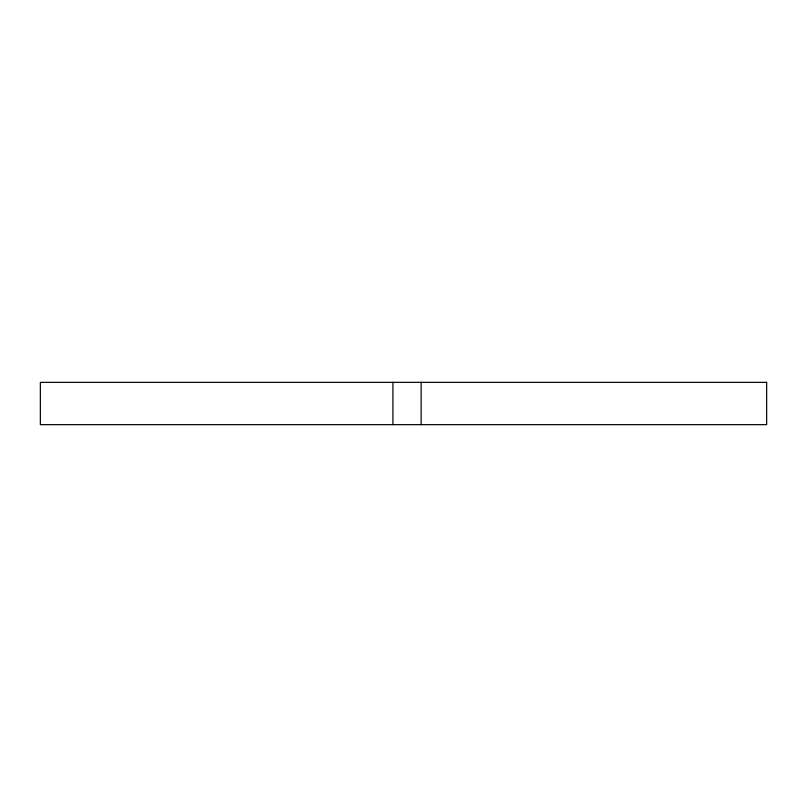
<?xml version="1.0" encoding="UTF-8"?>
<svg xmlns="http://www.w3.org/2000/svg" width="807" height="807" viewBox="0 0 807 807"><rect width="100%" height="100%" fill="white"/><g stroke="black" fill="none" stroke-linecap="round" stroke-linejoin="round"><path stroke-width="1.21" d="M421.133 382.347L421.133 424.653M392.918 382.347L392.918 424.653M766.65 382.347L40.35 382.347L40.35 424.653L766.65 424.653L766.65 382.347"/></g></svg>
